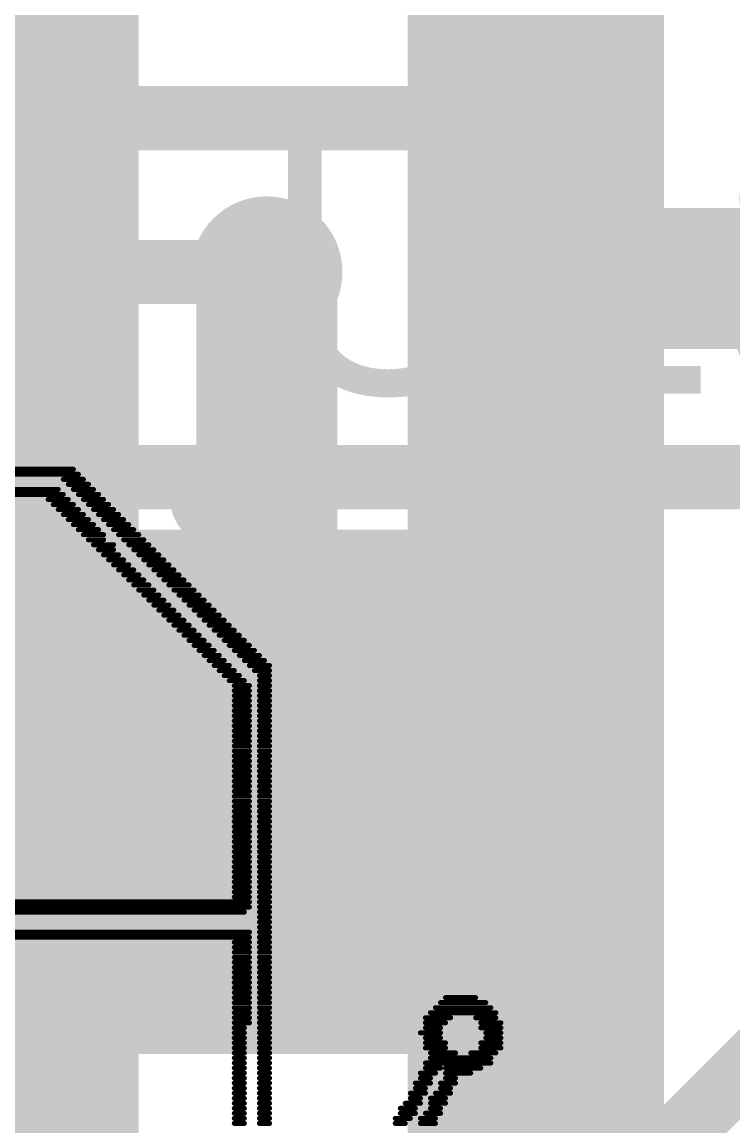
# Model space of a CAD drawing. Header units: inches. Extents: x -0.14 to 1.19, y -0.12 to 0.99.
# Drawn here: x 0.6038 to 0.7148, y 0.5578 to 0.73 of the extents above; entities that cross this region are included whole.
import ezdxf

# ---------------------------------------------------------------- set-up
doc = ezdxf.new("R2010")
doc.units = ezdxf.units.IN
doc.header["$MEASUREMENT"] = 0
for name, color, linetype in [('Bottom Layer', 5, 'Continuous'), ('Bottom Overlay', 54, 'Continuous'), ('Top Layer', 1, 'Continuous'), ('Top Overlay', 2, 'Continuous'), ('Top Paste', 8, 'Continuous'), ('Top Solder', 216, 'Continuous'), ('Via Holes', 16, 'Continuous')]:
    doc.layers.add(name, color=color, linetype=linetype)
doc.styles.add('Arial', font='', dxfattribs={"height": 0.2})
doc.styles.get('Arial').set_extended_font_data('Arial')

# ---------------------------------------------------------------- blocks, each defined once
blk = doc.blocks.new('SO_14_36')
at = {"layer": 'Top Layer'}
for points in [[(-0.13228, 0.16181), (-0.07835, 0.16181), (-0.07835, 0.13819), (-0.13228, 0.13819)], [(-0.13228, 0.11181), (-0.07835, 0.11181), (-0.07835, 0.08819), (-0.13228, 0.08819)]]:
    blk.add_hatch(color=1, dxfattribs=at).paths.add_polyline_path(points)
at = {"layer": 'Top Paste'}
for points in [[(-0.13228, 0.16181), (-0.07835, 0.16181), (-0.07835, 0.13819), (-0.13228, 0.13819)], [(-0.13228, 0.11181), (-0.07835, 0.11181), (-0.07835, 0.08819), (-0.13228, 0.08819)]]:
    blk.add_hatch(color=8, dxfattribs=at).paths.add_polyline_path(points)
at = {"layer": 'Top Solder'}
for points in [[(-0.13628, 0.16581), (-0.07435, 0.16581), (-0.07435, 0.13419), (-0.13628, 0.13419)], [(-0.13628, 0.11581), (-0.07435, 0.11581), (-0.07435, 0.08419), (-0.13628, 0.08419)]]:
    blk.add_hatch(color=216, dxfattribs=at).paths.add_polyline_path(points)
at = {"layer": 'Top Overlay'}
for points, const_width in [([(-0.10415, 0.171, 1), (-0.11048, 0.171, 1)], 0.01), ([(-0.11298, 0.171, 1), (-0.10798, 0.171, 1)], 0.005), ([(-0.10665, 0.171, 1), (-0.10165, 0.171, 1)], 0.005), ([(-0.07225, 0.174, 1), (-0.06975, 0.174, 1)], 0.0025)]:
    blk.add_lwpolyline(points, format="xyb", close=True, dxfattribs=dict(at, const_width=const_width))
at = {"layer": 'Top Overlay', "const_width": 0.005}
blk.add_lwpolyline([(-0.071, 0.174), (0.071, 0.174)], dxfattribs=at)

msp = doc.modelspace()

# ---------------------------------------------------------------- hatches: boundary and pattern name
at = {"layer": 'Bottom Layer'}
h = msp.add_hatch(color=5, dxfattribs=at)
edge = h.paths.add_edge_path()
edge.add_arc((0.642, 0.691), 0.01181, 0, 360)
h = msp.add_hatch(color=5, dxfattribs=at)
edge = h.paths.add_edge_path()
edge.add_arc((0.684, 0.69), 0.01181, 0, 360)
h = msp.add_hatch(color=5, dxfattribs=at)
edge = h.paths.add_edge_path()
edge.add_arc((0.642, 0.608), 0.01181, 0, 360)
at = {"layer": 'Top Layer'}
h = msp.add_hatch(color=1, dxfattribs=at)
edge = h.paths.add_edge_path()
edge.add_arc((0.642, 0.691), 0.01181, 0, 360)
h = msp.add_hatch(color=1, dxfattribs=at)
edge = h.paths.add_edge_path()
edge.add_arc((0.684, 0.69), 0.01181, 0, 360)
msp.add_hatch(color=1, dxfattribs=at).paths.add_polyline_path([(0.672, 0.647), (0.60969, 0.647), (0.60969, 0.569), (0.672, 0.569)])
h = msp.add_hatch(color=1, dxfattribs=at)
edge = h.paths.add_edge_path()
edge.add_arc((0.642, 0.608), 0.01181, 0, 360)
at = {"layer": 'Via Holes'}
h = msp.add_hatch(color=7, dxfattribs=at)
edge = h.paths.add_edge_path()
edge.add_arc((0.642, 0.691), 0.00591, 0, 360)
h = msp.add_hatch(color=7, dxfattribs=at)
edge = h.paths.add_edge_path()
edge.add_arc((0.684, 0.69), 0.00591, 0, 360)
h = msp.add_hatch(color=7, dxfattribs=at)
edge = h.paths.add_edge_path()
edge.add_arc((0.642, 0.608), 0.00591, 0, 360)

# ---------------------------------------------------------------- linework, layer by layer
at = {"layer": 'Bottom Layer'}
for points, const_width in [([(0.684, 0.69), (0.684, 0.78357)], 0.04), ([(0.611, 0.421), (0.611, 0.76)], 0.022), ([(0.684, 0.483), (0.684, 0.69)], 0.04), ([(0.642, 0.608), (0.642, 0.691)], 0.022)]:
    msp.add_lwpolyline(points, dxfattribs=dict(at, const_width=const_width))
for points, const_width in [([(0.674, 0.69, 1), (0.694, 0.69, 1)], 0.02), ([(0.674, 0.69, 1), (0.694, 0.69, 1)], 0.02), ([(0.6365, 0.691, 1), (0.6475, 0.691, 1)], 0.011), ([(0.6365, 0.608, 1), (0.6475, 0.608, 1)], 0.011)]:
    msp.add_lwpolyline(points, format="xyb", close=True, dxfattribs=dict(at, const_width=const_width))
at = {"layer": 'Bottom Overlay', "const_width": 0.000785}
for points in [[(0.57491, 0.66023), (0.6118, 0.66023)], [(0.57491, 0.65945), (0.61259, 0.65945)], [(0.61023, 0.65866), (0.61337, 0.65866)], [(0.61102, 0.65788), (0.61416, 0.65788)], [(0.57726, 0.65631), (0.61023, 0.65631)], [(0.57805, 0.65709), (0.60945, 0.65709)], [(0.6118, 0.65709), (0.61494, 0.65709)], [(0.61259, 0.65631), (0.61573, 0.65631)], [(0.60788, 0.65552), (0.61102, 0.65552)], [(0.60866, 0.65474), (0.6118, 0.65474)], [(0.61337, 0.65552), (0.61651, 0.65552)], [(0.61416, 0.65474), (0.6173, 0.65474)], [(0.60945, 0.65395), (0.61259, 0.65395)], [(0.61023, 0.65317), (0.61337, 0.65317)], [(0.61102, 0.65238), (0.61416, 0.65238)], [(0.61494, 0.65395), (0.61808, 0.65395)], [(0.61573, 0.65317), (0.61887, 0.65317)], [(0.61651, 0.65238), (0.61965, 0.65238)], [(0.6118, 0.6516), (0.61494, 0.6516)], [(0.61259, 0.65081), (0.61573, 0.65081)], [(0.6173, 0.6516), (0.62044, 0.6516)], [(0.61808, 0.65081), (0.62122, 0.65081)], [(0.61337, 0.65003), (0.61651, 0.65003)], [(0.61416, 0.64924), (0.61651, 0.64924)], [(0.61887, 0.65003), (0.62201, 0.65003)], [(0.61965, 0.64924), (0.62279, 0.64924)], [(0.61494, 0.64846), (0.61808, 0.64846)], [(0.61573, 0.64767), (0.61808, 0.64767)], [(0.62044, 0.64846), (0.62358, 0.64846)], [(0.62122, 0.64767), (0.62436, 0.64767)], [(0.61651, 0.64689), (0.61887, 0.64689)], [(0.6173, 0.6461), (0.61965, 0.6461)], [(0.62201, 0.64689), (0.62515, 0.64689)], [(0.62279, 0.6461), (0.62593, 0.6461)], [(0.61808, 0.64532), (0.62044, 0.64532)], [(0.61887, 0.64453), (0.62122, 0.64453)], [(0.61965, 0.64375), (0.62201, 0.64375)], [(0.62358, 0.64532), (0.62672, 0.64532)], [(0.62436, 0.64453), (0.6275, 0.64453)], [(0.62515, 0.64375), (0.62829, 0.64375)], [(0.62044, 0.64296), (0.62279, 0.64296)], [(0.62122, 0.64218), (0.62358, 0.64218)], [(0.62593, 0.64296), (0.62907, 0.64296)], [(0.62672, 0.64218), (0.62986, 0.64218)], [(0.62201, 0.64139), (0.62436, 0.64139)], [(0.62279, 0.64061), (0.62515, 0.64061)], [(0.6275, 0.64139), (0.63064, 0.64139)], [(0.62829, 0.64061), (0.63143, 0.64061)], [(0.62358, 0.63982), (0.62593, 0.63982)], [(0.62436, 0.63904), (0.62672, 0.63904)], [(0.62907, 0.63982), (0.63221, 0.63982)], [(0.62986, 0.63904), (0.633, 0.63904)], [(0.62515, 0.63825), (0.6275, 0.63825)], [(0.62593, 0.63747), (0.62829, 0.63747)], [(0.63064, 0.63825), (0.63379, 0.63825)], [(0.63143, 0.63747), (0.63457, 0.63747)], [(0.62672, 0.63668), (0.62907, 0.63668)], [(0.6275, 0.6359), (0.62986, 0.6359)], [(0.62829, 0.63511), (0.63064, 0.63511)], [(0.63221, 0.63668), (0.63536, 0.63668)], [(0.633, 0.6359), (0.63614, 0.6359)], [(0.63379, 0.63511), (0.63693, 0.63511)], [(0.62907, 0.63433), (0.63143, 0.63433)], [(0.62986, 0.63354), (0.63221, 0.63354)], [(0.63457, 0.63433), (0.63771, 0.63433)], [(0.63536, 0.63354), (0.6385, 0.63354)], [(0.63064, 0.63276), (0.633, 0.63276)], [(0.63143, 0.63197), (0.63379, 0.63197)], [(0.63614, 0.63276), (0.63928, 0.63276)], [(0.63693, 0.63197), (0.64007, 0.63197)], [(0.63221, 0.63119), (0.63457, 0.63119)], [(0.633, 0.6304), (0.63536, 0.6304)], [(0.63771, 0.63119), (0.64085, 0.63119)], [(0.6385, 0.6304), (0.64164, 0.6304)], [(0.63379, 0.62962), (0.63614, 0.62962)], [(0.63457, 0.62883), (0.63693, 0.62883)], [(0.63928, 0.62962), (0.64242, 0.62962)], [(0.64007, 0.62883), (0.64242, 0.62883)], [(0.63536, 0.62805), (0.63771, 0.62805)], [(0.63614, 0.62726), (0.6385, 0.62726)], [(0.63693, 0.62648), (0.63928, 0.62648)], [(0.64085, 0.62805), (0.64242, 0.62805)], [(0.64085, 0.62726), (0.64242, 0.62726)], [(0.64085, 0.62648), (0.64242, 0.62648)], [(0.63693, 0.62569), (0.63928, 0.62569)], [(0.63693, 0.62491), (0.63928, 0.62491)], [(0.64085, 0.62569), (0.64242, 0.62569)], [(0.64085, 0.62491), (0.64242, 0.62491)], [(0.63693, 0.62412), (0.63928, 0.62412)], [(0.63693, 0.62334), (0.63928, 0.62334)], [(0.64085, 0.62412), (0.64242, 0.62412)], [(0.64085, 0.62334), (0.64242, 0.62334)], [(0.63693, 0.62255), (0.63928, 0.62255)], [(0.63693, 0.62177), (0.63928, 0.62177)], [(0.64085, 0.62255), (0.64242, 0.62255)], [(0.64085, 0.62177), (0.64242, 0.62177)], [(0.63693, 0.62098), (0.63928, 0.62098)], [(0.63693, 0.6202), (0.63928, 0.6202)], [(0.64085, 0.62098), (0.64242, 0.62098)], [(0.64085, 0.6202), (0.64242, 0.6202)], [(0.63693, 0.61941), (0.63928, 0.61941)], [(0.63693, 0.61863), (0.63928, 0.61863)], [(0.64085, 0.61941), (0.64242, 0.61941)], [(0.64085, 0.61863), (0.64242, 0.61863)], [(0.63693, 0.61784), (0.63928, 0.61784)], [(0.63693, 0.61706), (0.63928, 0.61706)], [(0.63693, 0.61627), (0.63928, 0.61627)], [(0.64085, 0.61784), (0.64242, 0.61784)], [(0.64085, 0.61706), (0.64242, 0.61706)], [(0.64085, 0.61627), (0.64242, 0.61627)], [(0.63693, 0.61549), (0.63928, 0.61549)], [(0.63693, 0.6147), (0.63928, 0.6147)], [(0.64085, 0.61549), (0.64242, 0.61549)], [(0.64085, 0.6147), (0.64242, 0.6147)], [(0.63693, 0.61392), (0.63928, 0.61392)], [(0.63693, 0.61313), (0.63928, 0.61313)], [(0.64085, 0.61392), (0.64242, 0.61392)], [(0.64085, 0.61313), (0.64242, 0.61313)], [(0.63693, 0.61235), (0.63928, 0.61235)], [(0.63693, 0.61156), (0.63928, 0.61156)], [(0.64085, 0.61235), (0.64242, 0.61235)], [(0.64085, 0.61156), (0.64242, 0.61156)], [(0.63693, 0.61078), (0.63928, 0.61078)], [(0.63693, 0.60999), (0.63928, 0.60999)], [(0.64085, 0.61078), (0.64242, 0.61078)], [(0.64085, 0.60999), (0.64242, 0.60999)], [(0.63693, 0.60921), (0.63928, 0.60921)], [(0.63693, 0.60842), (0.63928, 0.60842)], [(0.63693, 0.60764), (0.63928, 0.60764)], [(0.64085, 0.60921), (0.64242, 0.60921)], [(0.64085, 0.60842), (0.64242, 0.60842)], [(0.64085, 0.60764), (0.64242, 0.60764)], [(0.63693, 0.60685), (0.63928, 0.60685)], [(0.63693, 0.60606), (0.63928, 0.60606)], [(0.64085, 0.60685), (0.64242, 0.60685)], [(0.64085, 0.60606), (0.64242, 0.60606)], [(0.63693, 0.60528), (0.63928, 0.60528)], [(0.63693, 0.60449), (0.63928, 0.60449)], [(0.64085, 0.60528), (0.64242, 0.60528)], [(0.64085, 0.60449), (0.64242, 0.60449)], [(0.63693, 0.60371), (0.63928, 0.60371)], [(0.63693, 0.60292), (0.63928, 0.60292)], [(0.64085, 0.60371), (0.64242, 0.60371)], [(0.64085, 0.60292), (0.64242, 0.60292)], [(0.63693, 0.60214), (0.63928, 0.60214)], [(0.63693, 0.60135), (0.63928, 0.60135)], [(0.64085, 0.60214), (0.64242, 0.60214)], [(0.64085, 0.60135), (0.64242, 0.60135)], [(0.63693, 0.60057), (0.63928, 0.60057)], [(0.63693, 0.59978), (0.63928, 0.59978)], [(0.63693, 0.599), (0.63928, 0.599)], [(0.64085, 0.60057), (0.64242, 0.60057)], [(0.64085, 0.59978), (0.64242, 0.59978)], [(0.64085, 0.599), (0.64242, 0.599)], [(0.63693, 0.59821), (0.63928, 0.59821)], [(0.63693, 0.59743), (0.63928, 0.59743)], [(0.64085, 0.59821), (0.64242, 0.59821)], [(0.64085, 0.59743), (0.64242, 0.59743)], [(0.63693, 0.59664), (0.63928, 0.59664)], [(0.63693, 0.59586), (0.63928, 0.59586)], [(0.64085, 0.59664), (0.64242, 0.59664)], [(0.64085, 0.59586), (0.64242, 0.59586)], [(0.63693, 0.59507), (0.63928, 0.59507)], [(0.63693, 0.59429), (0.63928, 0.59429)], [(0.64085, 0.59507), (0.64242, 0.59507)], [(0.64085, 0.59429), (0.64242, 0.59429)], [(0.5859, 0.59272), (0.63928, 0.59272)], [(0.63693, 0.5935), (0.63928, 0.5935)], [(0.64085, 0.5935), (0.64242, 0.5935)], [(0.64085, 0.59272), (0.64242, 0.59272)], [(0.5859, 0.59193), (0.63928, 0.59193)], [(0.5859, 0.59115), (0.6385, 0.59115)], [(0.64085, 0.59193), (0.64242, 0.59193)], [(0.64085, 0.59115), (0.64242, 0.59115)], [(0.64085, 0.59036), (0.64242, 0.59036)], [(0.64085, 0.58958), (0.64242, 0.58958)], [(0.64085, 0.58879), (0.64242, 0.58879)], [(0.5859, 0.58801), (0.63928, 0.58801)], [(0.5859, 0.58722), (0.63928, 0.58722)], [(0.64085, 0.58801), (0.64242, 0.58801)], [(0.64085, 0.58722), (0.64242, 0.58722)], [(0.63693, 0.58644), (0.63928, 0.58644)], [(0.63693, 0.58565), (0.63928, 0.58565)], [(0.64085, 0.58644), (0.64242, 0.58644)], [(0.64085, 0.58565), (0.64242, 0.58565)], [(0.63693, 0.58487), (0.63928, 0.58487)], [(0.63693, 0.58408), (0.63928, 0.58408)], [(0.64085, 0.58487), (0.64242, 0.58487)], [(0.64085, 0.58408), (0.64242, 0.58408)], [(0.63693, 0.5833), (0.63928, 0.5833)], [(0.63693, 0.58251), (0.63928, 0.58251)], [(0.63693, 0.58173), (0.63928, 0.58173)], [(0.64085, 0.5833), (0.64242, 0.5833)], [(0.64085, 0.58251), (0.64242, 0.58251)], [(0.64085, 0.58173), (0.64242, 0.58173)], [(0.63693, 0.58094), (0.63928, 0.58094)], [(0.63693, 0.58016), (0.63928, 0.58016)], [(0.64085, 0.58094), (0.64242, 0.58094)], [(0.64085, 0.58016), (0.64242, 0.58016)], [(0.63693, 0.57937), (0.63928, 0.57937)], [(0.63693, 0.57859), (0.63928, 0.57859)], [(0.64085, 0.57937), (0.64242, 0.57937)], [(0.64085, 0.57859), (0.64242, 0.57859)], [(0.63693, 0.5778), (0.63928, 0.5778)], [(0.63693, 0.57702), (0.63928, 0.57702)], [(0.64085, 0.5778), (0.64242, 0.5778)], [(0.64085, 0.57702), (0.64242, 0.57702)], [(0.66911, 0.57702), (0.67618, 0.57702)], [(0.6699, 0.5778), (0.67461, 0.5778)], [(0.63693, 0.57623), (0.63928, 0.57623)], [(0.63693, 0.57545), (0.63928, 0.57545)], [(0.64085, 0.57623), (0.64242, 0.57623)], [(0.64085, 0.57545), (0.64242, 0.57545)], [(0.66754, 0.57545), (0.67775, 0.57545)], [(0.66833, 0.57623), (0.67696, 0.57623)], [(0.63693, 0.57466), (0.63928, 0.57466)], [(0.63693, 0.57388), (0.63928, 0.57388)], [(0.63693, 0.57309), (0.6385, 0.57309)], [(0.64085, 0.57466), (0.64242, 0.57466)], [(0.64085, 0.57388), (0.64242, 0.57388)], [(0.64085, 0.57309), (0.64242, 0.57309)], [(0.66676, 0.57466), (0.67068, 0.57466)], [(0.66676, 0.57388), (0.6699, 0.57388)], [(0.66676, 0.57309), (0.66911, 0.57309)], [(0.67461, 0.57466), (0.67775, 0.57466)], [(0.67539, 0.57388), (0.67853, 0.57388)], [(0.67539, 0.57309), (0.67853, 0.57309)], [(0.63693, 0.57231), (0.6385, 0.57231)], [(0.63693, 0.57152), (0.6385, 0.57152)], [(0.64085, 0.57231), (0.64242, 0.57231)], [(0.64085, 0.57152), (0.64242, 0.57152)], [(0.66597, 0.57231), (0.66911, 0.57231)], [(0.66676, 0.57152), (0.66911, 0.57152)], [(0.67618, 0.57231), (0.67853, 0.57231)], [(0.67618, 0.57152), (0.67853, 0.57152)], [(0.63693, 0.57074), (0.6385, 0.57074)], [(0.63693, 0.56995), (0.6385, 0.56995)], [(0.64085, 0.57074), (0.64242, 0.57074)], [(0.64085, 0.56995), (0.64242, 0.56995)], [(0.66676, 0.57074), (0.6699, 0.57074)], [(0.66676, 0.56995), (0.6699, 0.56995)], [(0.67539, 0.57074), (0.67853, 0.57074)], [(0.67539, 0.56995), (0.67853, 0.56995)], [(0.63693, 0.56917), (0.6385, 0.56917)], [(0.63693, 0.56838), (0.6385, 0.56838)], [(0.64085, 0.56917), (0.64242, 0.56917)], [(0.64085, 0.56838), (0.64242, 0.56838)], [(0.66754, 0.56917), (0.67147, 0.56917)], [(0.66754, 0.56838), (0.67696, 0.56838)], [(0.67382, 0.56917), (0.67775, 0.56917)], [(0.63693, 0.5676), (0.6385, 0.5676)], [(0.63693, 0.56681), (0.6385, 0.56681)], [(0.64085, 0.5676), (0.64242, 0.5676)], [(0.64085, 0.56681), (0.64242, 0.56681)], [(0.66676, 0.5676), (0.67696, 0.5676)], [(0.66676, 0.56681), (0.66911, 0.56681)], [(0.6699, 0.56681), (0.67539, 0.56681)], [(0.63693, 0.56603), (0.6385, 0.56603)], [(0.63693, 0.56524), (0.6385, 0.56524)], [(0.64085, 0.56603), (0.64242, 0.56603)], [(0.64085, 0.56524), (0.64242, 0.56524)], [(0.66597, 0.56603), (0.66833, 0.56603)], [(0.66597, 0.56524), (0.66754, 0.56524)], [(0.6699, 0.56603), (0.67382, 0.56603)], [(0.6699, 0.56524), (0.67147, 0.56524)], [(0.63693, 0.56446), (0.6385, 0.56446)], [(0.63693, 0.56367), (0.6385, 0.56367)], [(0.63693, 0.56289), (0.6385, 0.56289)], [(0.64085, 0.56446), (0.64242, 0.56446)], [(0.64085, 0.56367), (0.64242, 0.56367)], [(0.64085, 0.56289), (0.64242, 0.56289)], [(0.6644, 0.56289), (0.66676, 0.56289)], [(0.66519, 0.56446), (0.66754, 0.56446)], [(0.66519, 0.56367), (0.66676, 0.56367)], [(0.66833, 0.56289), (0.67068, 0.56289)], [(0.66911, 0.56446), (0.67147, 0.56446)], [(0.66911, 0.56367), (0.67068, 0.56367)], [(0.63693, 0.5621), (0.6385, 0.5621)], [(0.63693, 0.56132), (0.6385, 0.56132)], [(0.64085, 0.5621), (0.64242, 0.5621)], [(0.64085, 0.56132), (0.64242, 0.56132)], [(0.66362, 0.56132), (0.66597, 0.56132)], [(0.6644, 0.5621), (0.66597, 0.5621)], [(0.66754, 0.5621), (0.6699, 0.5621)], [(0.66754, 0.56132), (0.6699, 0.56132)], [(0.63693, 0.56053), (0.6385, 0.56053)], [(0.63693, 0.55975), (0.6385, 0.55975)], [(0.64085, 0.56053), (0.64242, 0.56053)], [(0.64085, 0.55975), (0.64242, 0.55975)], [(0.66283, 0.56053), (0.66519, 0.56053)], [(0.66283, 0.55975), (0.66519, 0.55975)], [(0.66676, 0.55975), (0.66911, 0.55975)], [(0.66754, 0.56053), (0.66911, 0.56053)], [(0.63693, 0.55896), (0.6385, 0.55896)], [(0.63693, 0.55818), (0.6385, 0.55818)], [(0.64085, 0.55896), (0.64242, 0.55896)], [(0.64085, 0.55818), (0.64242, 0.55818)], [(0.66205, 0.55896), (0.6644, 0.55896)], [(0.66205, 0.55818), (0.66362, 0.55818)], [(0.66597, 0.55896), (0.66833, 0.55896)], [(0.66597, 0.55818), (0.66833, 0.55818)]]:
    msp.add_lwpolyline(points, dxfattribs=at)
at = {"layer": 'Bottom Overlay', "const_width": 0.000392}
for points in [[(0.61161, 0.66023, 1), (0.612, 0.66023, 1)], [(0.61239, 0.65945, 1), (0.61279, 0.65945, 1)], [(0.61004, 0.65866, 1), (0.61043, 0.65866, 1)], [(0.61082, 0.65788, 1), (0.61121, 0.65788, 1)], [(0.61318, 0.65866, 1), (0.61357, 0.65866, 1)], [(0.61396, 0.65788, 1), (0.61436, 0.65788, 1)], [(0.60925, 0.65709, 1), (0.60964, 0.65709, 1)], [(0.61004, 0.65631, 1), (0.61043, 0.65631, 1)], [(0.61161, 0.65709, 1), (0.612, 0.65709, 1)], [(0.61239, 0.65631, 1), (0.61279, 0.65631, 1)], [(0.61475, 0.65709, 1), (0.61514, 0.65709, 1)], [(0.61553, 0.65631, 1), (0.61593, 0.65631, 1)], [(0.60768, 0.65552, 1), (0.60807, 0.65552, 1)], [(0.60847, 0.65474, 1), (0.60886, 0.65474, 1)], [(0.61082, 0.65552, 1), (0.61121, 0.65552, 1)], [(0.61161, 0.65474, 1), (0.612, 0.65474, 1)], [(0.61318, 0.65552, 1), (0.61357, 0.65552, 1)], [(0.61396, 0.65474, 1), (0.61436, 0.65474, 1)], [(0.61632, 0.65552, 1), (0.61671, 0.65552, 1)], [(0.6171, 0.65474, 1), (0.6175, 0.65474, 1)], [(0.60925, 0.65395, 1), (0.60964, 0.65395, 1)], [(0.61004, 0.65317, 1), (0.61043, 0.65317, 1)], [(0.61082, 0.65238, 1), (0.61121, 0.65238, 1)], [(0.61239, 0.65395, 1), (0.61279, 0.65395, 1)], [(0.61318, 0.65317, 1), (0.61357, 0.65317, 1)], [(0.61396, 0.65238, 1), (0.61436, 0.65238, 1)], [(0.61475, 0.65395, 1), (0.61514, 0.65395, 1)], [(0.61553, 0.65317, 1), (0.61593, 0.65317, 1)], [(0.61632, 0.65238, 1), (0.61671, 0.65238, 1)], [(0.61789, 0.65395, 1), (0.61828, 0.65395, 1)], [(0.61867, 0.65317, 1), (0.61907, 0.65317, 1)], [(0.61946, 0.65238, 1), (0.61985, 0.65238, 1)], [(0.61161, 0.6516, 1), (0.612, 0.6516, 1)], [(0.61239, 0.65081, 1), (0.61279, 0.65081, 1)], [(0.61475, 0.6516, 1), (0.61514, 0.6516, 1)], [(0.61553, 0.65081, 1), (0.61593, 0.65081, 1)], [(0.6171, 0.6516, 1), (0.6175, 0.6516, 1)], [(0.61789, 0.65081, 1), (0.61828, 0.65081, 1)], [(0.62024, 0.6516, 1), (0.62064, 0.6516, 1)], [(0.62103, 0.65081, 1), (0.62142, 0.65081, 1)], [(0.61318, 0.65003, 1), (0.61357, 0.65003, 1)], [(0.61396, 0.64924, 1), (0.61436, 0.64924, 1)], [(0.61632, 0.65003, 1), (0.61671, 0.65003, 1)], [(0.61632, 0.64924, 1), (0.61671, 0.64924, 1)], [(0.61867, 0.65003, 1), (0.61907, 0.65003, 1)], [(0.61946, 0.64924, 1), (0.61985, 0.64924, 1)], [(0.62181, 0.65003, 1), (0.62221, 0.65003, 1)], [(0.6226, 0.64924, 1), (0.62299, 0.64924, 1)], [(0.61475, 0.64846, 1), (0.61514, 0.64846, 1)], [(0.61553, 0.64767, 1), (0.61593, 0.64767, 1)], [(0.61789, 0.64846, 1), (0.61828, 0.64846, 1)], [(0.61789, 0.64767, 1), (0.61828, 0.64767, 1)], [(0.62024, 0.64846, 1), (0.62064, 0.64846, 1)], [(0.62103, 0.64767, 1), (0.62142, 0.64767, 1)], [(0.62338, 0.64846, 1), (0.62378, 0.64846, 1)], [(0.62417, 0.64767, 1), (0.62456, 0.64767, 1)], [(0.61632, 0.64689, 1), (0.61671, 0.64689, 1)], [(0.6171, 0.6461, 1), (0.6175, 0.6461, 1)], [(0.61867, 0.64689, 1), (0.61907, 0.64689, 1)], [(0.61946, 0.6461, 1), (0.61985, 0.6461, 1)], [(0.62181, 0.64689, 1), (0.62221, 0.64689, 1)], [(0.6226, 0.6461, 1), (0.62299, 0.6461, 1)], [(0.62495, 0.64689, 1), (0.62535, 0.64689, 1)], [(0.62574, 0.6461, 1), (0.62613, 0.6461, 1)], [(0.61789, 0.64532, 1), (0.61828, 0.64532, 1)], [(0.61867, 0.64453, 1), (0.61907, 0.64453, 1)], [(0.61946, 0.64375, 1), (0.61985, 0.64375, 1)], [(0.62024, 0.64532, 1), (0.62064, 0.64532, 1)], [(0.62103, 0.64453, 1), (0.62142, 0.64453, 1)], [(0.62181, 0.64375, 1), (0.62221, 0.64375, 1)], [(0.62338, 0.64532, 1), (0.62378, 0.64532, 1)], [(0.62417, 0.64453, 1), (0.62456, 0.64453, 1)], [(0.62495, 0.64375, 1), (0.62535, 0.64375, 1)], [(0.62652, 0.64532, 1), (0.62692, 0.64532, 1)], [(0.62731, 0.64453, 1), (0.6277, 0.64453, 1)], [(0.62809, 0.64375, 1), (0.62849, 0.64375, 1)], [(0.62024, 0.64296, 1), (0.62064, 0.64296, 1)], [(0.62103, 0.64218, 1), (0.62142, 0.64218, 1)], [(0.6226, 0.64296, 1), (0.62299, 0.64296, 1)], [(0.62338, 0.64218, 1), (0.62378, 0.64218, 1)], [(0.62574, 0.64296, 1), (0.62613, 0.64296, 1)], [(0.62652, 0.64218, 1), (0.62692, 0.64218, 1)], [(0.62888, 0.64296, 1), (0.62927, 0.64296, 1)], [(0.62966, 0.64218, 1), (0.63006, 0.64218, 1)], [(0.62181, 0.64139, 1), (0.62221, 0.64139, 1)], [(0.6226, 0.64061, 1), (0.62299, 0.64061, 1)], [(0.62417, 0.64139, 1), (0.62456, 0.64139, 1)], [(0.62495, 0.64061, 1), (0.62535, 0.64061, 1)], [(0.62731, 0.64139, 1), (0.6277, 0.64139, 1)], [(0.62809, 0.64061, 1), (0.62849, 0.64061, 1)], [(0.63045, 0.64139, 1), (0.63084, 0.64139, 1)], [(0.63123, 0.64061, 1), (0.63163, 0.64061, 1)], [(0.62338, 0.63982, 1), (0.62378, 0.63982, 1)], [(0.62417, 0.63904, 1), (0.62456, 0.63904, 1)], [(0.62574, 0.63982, 1), (0.62613, 0.63982, 1)], [(0.62652, 0.63904, 1), (0.62692, 0.63904, 1)], [(0.62888, 0.63982, 1), (0.62927, 0.63982, 1)], [(0.62966, 0.63904, 1), (0.63006, 0.63904, 1)], [(0.63202, 0.63982, 1), (0.63241, 0.63982, 1)], [(0.6328, 0.63904, 1), (0.6332, 0.63904, 1)], [(0.62495, 0.63825, 1), (0.62535, 0.63825, 1)], [(0.62574, 0.63747, 1), (0.62613, 0.63747, 1)], [(0.62731, 0.63825, 1), (0.6277, 0.63825, 1)], [(0.62809, 0.63747, 1), (0.62849, 0.63747, 1)], [(0.63045, 0.63825, 1), (0.63084, 0.63825, 1)], [(0.63123, 0.63747, 1), (0.63163, 0.63747, 1)], [(0.63359, 0.63825, 1), (0.63398, 0.63825, 1)], [(0.63437, 0.63747, 1), (0.63477, 0.63747, 1)], [(0.62652, 0.63668, 1), (0.62692, 0.63668, 1)], [(0.62731, 0.6359, 1), (0.6277, 0.6359, 1)], [(0.62809, 0.63511, 1), (0.62849, 0.63511, 1)], [(0.62888, 0.63668, 1), (0.62927, 0.63668, 1)], [(0.62966, 0.6359, 1), (0.63006, 0.6359, 1)], [(0.63045, 0.63511, 1), (0.63084, 0.63511, 1)], [(0.63202, 0.63668, 1), (0.63241, 0.63668, 1)], [(0.6328, 0.6359, 1), (0.6332, 0.6359, 1)], [(0.63359, 0.63511, 1), (0.63398, 0.63511, 1)], [(0.63516, 0.63668, 1), (0.63555, 0.63668, 1)], [(0.63594, 0.6359, 1), (0.63634, 0.6359, 1)], [(0.63673, 0.63511, 1), (0.63712, 0.63511, 1)], [(0.62888, 0.63433, 1), (0.62927, 0.63433, 1)], [(0.62966, 0.63354, 1), (0.63006, 0.63354, 1)], [(0.63123, 0.63433, 1), (0.63163, 0.63433, 1)], [(0.63202, 0.63354, 1), (0.63241, 0.63354, 1)], [(0.63437, 0.63433, 1), (0.63477, 0.63433, 1)], [(0.63516, 0.63354, 1), (0.63555, 0.63354, 1)], [(0.63751, 0.63433, 1), (0.63791, 0.63433, 1)], [(0.6383, 0.63354, 1), (0.63869, 0.63354, 1)], [(0.63045, 0.63276, 1), (0.63084, 0.63276, 1)], [(0.63123, 0.63197, 1), (0.63163, 0.63197, 1)], [(0.6328, 0.63276, 1), (0.6332, 0.63276, 1)], [(0.63359, 0.63197, 1), (0.63398, 0.63197, 1)], [(0.63594, 0.63276, 1), (0.63634, 0.63276, 1)], [(0.63673, 0.63197, 1), (0.63712, 0.63197, 1)], [(0.63908, 0.63276, 1), (0.63948, 0.63276, 1)], [(0.63987, 0.63197, 1), (0.64026, 0.63197, 1)], [(0.63202, 0.63119, 1), (0.63241, 0.63119, 1)], [(0.6328, 0.6304, 1), (0.6332, 0.6304, 1)], [(0.63437, 0.63119, 1), (0.63477, 0.63119, 1)], [(0.63516, 0.6304, 1), (0.63555, 0.6304, 1)], [(0.63751, 0.63119, 1), (0.63791, 0.63119, 1)], [(0.6383, 0.6304, 1), (0.63869, 0.6304, 1)], [(0.64065, 0.63119, 1), (0.64105, 0.63119, 1)], [(0.64144, 0.6304, 1), (0.64183, 0.6304, 1)], [(0.63359, 0.62962, 1), (0.63398, 0.62962, 1)], [(0.63437, 0.62883, 1), (0.63477, 0.62883, 1)], [(0.63594, 0.62962, 1), (0.63634, 0.62962, 1)], [(0.63673, 0.62883, 1), (0.63712, 0.62883, 1)], [(0.63908, 0.62962, 1), (0.63948, 0.62962, 1)], [(0.63987, 0.62883, 1), (0.64026, 0.62883, 1)], [(0.64222, 0.62962, 1), (0.64262, 0.62962, 1)], [(0.64222, 0.62883, 1), (0.64262, 0.62883, 1)], [(0.63516, 0.62805, 1), (0.63555, 0.62805, 1)], [(0.63594, 0.62726, 1), (0.63634, 0.62726, 1)], [(0.63673, 0.62648, 1), (0.63712, 0.62648, 1)], [(0.63751, 0.62805, 1), (0.63791, 0.62805, 1)], [(0.6383, 0.62726, 1), (0.63869, 0.62726, 1)], [(0.63908, 0.62648, 1), (0.63948, 0.62648, 1)], [(0.64065, 0.62805, 1), (0.64105, 0.62805, 1)], [(0.64065, 0.62726, 1), (0.64105, 0.62726, 1)], [(0.64065, 0.62648, 1), (0.64105, 0.62648, 1)], [(0.64222, 0.62805, 1), (0.64262, 0.62805, 1)], [(0.64222, 0.62726, 1), (0.64262, 0.62726, 1)], [(0.64222, 0.62648, 1), (0.64262, 0.62648, 1)], [(0.63673, 0.62569, 1), (0.63712, 0.62569, 1)], [(0.63673, 0.62491, 1), (0.63712, 0.62491, 1)], [(0.63908, 0.62569, 1), (0.63948, 0.62569, 1)], [(0.63908, 0.62491, 1), (0.63948, 0.62491, 1)], [(0.64065, 0.62569, 1), (0.64105, 0.62569, 1)], [(0.64065, 0.62491, 1), (0.64105, 0.62491, 1)], [(0.64222, 0.62569, 1), (0.64262, 0.62569, 1)], [(0.64222, 0.62491, 1), (0.64262, 0.62491, 1)], [(0.63673, 0.62412, 1), (0.63712, 0.62412, 1)], [(0.63673, 0.62334, 1), (0.63712, 0.62334, 1)], [(0.63908, 0.62412, 1), (0.63948, 0.62412, 1)], [(0.63908, 0.62334, 1), (0.63948, 0.62334, 1)], [(0.64065, 0.62412, 1), (0.64105, 0.62412, 1)], [(0.64065, 0.62334, 1), (0.64105, 0.62334, 1)], [(0.64222, 0.62412, 1), (0.64262, 0.62412, 1)], [(0.64222, 0.62334, 1), (0.64262, 0.62334, 1)], [(0.63673, 0.62255, 1), (0.63712, 0.62255, 1)], [(0.63673, 0.62177, 1), (0.63712, 0.62177, 1)], [(0.63908, 0.62255, 1), (0.63948, 0.62255, 1)], [(0.63908, 0.62177, 1), (0.63948, 0.62177, 1)], [(0.64065, 0.62255, 1), (0.64105, 0.62255, 1)], [(0.64065, 0.62177, 1), (0.64105, 0.62177, 1)], [(0.64222, 0.62255, 1), (0.64262, 0.62255, 1)], [(0.64222, 0.62177, 1), (0.64262, 0.62177, 1)], [(0.63673, 0.62098, 1), (0.63712, 0.62098, 1)], [(0.63673, 0.6202, 1), (0.63712, 0.6202, 1)], [(0.63908, 0.62098, 1), (0.63948, 0.62098, 1)], [(0.63908, 0.6202, 1), (0.63948, 0.6202, 1)], [(0.64065, 0.62098, 1), (0.64105, 0.62098, 1)], [(0.64065, 0.6202, 1), (0.64105, 0.6202, 1)], [(0.64222, 0.62098, 1), (0.64262, 0.62098, 1)], [(0.64222, 0.6202, 1), (0.64262, 0.6202, 1)], [(0.63673, 0.61941, 1), (0.63712, 0.61941, 1)], [(0.63673, 0.61863, 1), (0.63712, 0.61863, 1)], [(0.63908, 0.61941, 1), (0.63948, 0.61941, 1)], [(0.63908, 0.61863, 1), (0.63948, 0.61863, 1)], [(0.64065, 0.61941, 1), (0.64105, 0.61941, 1)], [(0.64065, 0.61863, 1), (0.64105, 0.61863, 1)], [(0.64222, 0.61941, 1), (0.64262, 0.61941, 1)], [(0.64222, 0.61863, 1), (0.64262, 0.61863, 1)], [(0.63673, 0.61784, 1), (0.63712, 0.61784, 1)], [(0.63673, 0.61706, 1), (0.63712, 0.61706, 1)], [(0.63673, 0.61627, 1), (0.63712, 0.61627, 1)], [(0.63908, 0.61784, 1), (0.63948, 0.61784, 1)], [(0.63908, 0.61706, 1), (0.63948, 0.61706, 1)], [(0.63908, 0.61627, 1), (0.63948, 0.61627, 1)], [(0.64065, 0.61784, 1), (0.64105, 0.61784, 1)], [(0.64065, 0.61706, 1), (0.64105, 0.61706, 1)], [(0.64065, 0.61627, 1), (0.64105, 0.61627, 1)], [(0.64222, 0.61784, 1), (0.64262, 0.61784, 1)], [(0.64222, 0.61706, 1), (0.64262, 0.61706, 1)], [(0.64222, 0.61627, 1), (0.64262, 0.61627, 1)], [(0.63673, 0.61549, 1), (0.63712, 0.61549, 1)], [(0.63673, 0.6147, 1), (0.63712, 0.6147, 1)], [(0.63908, 0.61549, 1), (0.63948, 0.61549, 1)], [(0.63908, 0.6147, 1), (0.63948, 0.6147, 1)], [(0.64065, 0.61549, 1), (0.64105, 0.61549, 1)], [(0.64065, 0.6147, 1), (0.64105, 0.6147, 1)], [(0.64222, 0.61549, 1), (0.64262, 0.61549, 1)], [(0.64222, 0.6147, 1), (0.64262, 0.6147, 1)], [(0.63673, 0.61392, 1), (0.63712, 0.61392, 1)], [(0.63673, 0.61313, 1), (0.63712, 0.61313, 1)], [(0.63908, 0.61392, 1), (0.63948, 0.61392, 1)], [(0.63908, 0.61313, 1), (0.63948, 0.61313, 1)], [(0.64065, 0.61392, 1), (0.64105, 0.61392, 1)], [(0.64065, 0.61313, 1), (0.64105, 0.61313, 1)], [(0.64222, 0.61392, 1), (0.64262, 0.61392, 1)], [(0.64222, 0.61313, 1), (0.64262, 0.61313, 1)], [(0.63673, 0.61235, 1), (0.63712, 0.61235, 1)], [(0.63673, 0.61156, 1), (0.63712, 0.61156, 1)], [(0.63908, 0.61235, 1), (0.63948, 0.61235, 1)], [(0.63908, 0.61156, 1), (0.63948, 0.61156, 1)], [(0.64065, 0.61235, 1), (0.64105, 0.61235, 1)], [(0.64065, 0.61156, 1), (0.64105, 0.61156, 1)], [(0.64222, 0.61235, 1), (0.64262, 0.61235, 1)], [(0.64222, 0.61156, 1), (0.64262, 0.61156, 1)], [(0.63673, 0.61078, 1), (0.63712, 0.61078, 1)], [(0.63673, 0.60999, 1), (0.63712, 0.60999, 1)], [(0.63908, 0.61078, 1), (0.63948, 0.61078, 1)], [(0.63908, 0.60999, 1), (0.63948, 0.60999, 1)], [(0.64065, 0.61078, 1), (0.64105, 0.61078, 1)], [(0.64065, 0.60999, 1), (0.64105, 0.60999, 1)], [(0.64222, 0.61078, 1), (0.64262, 0.61078, 1)], [(0.64222, 0.60999, 1), (0.64262, 0.60999, 1)], [(0.63673, 0.60921, 1), (0.63712, 0.60921, 1)], [(0.63673, 0.60842, 1), (0.63712, 0.60842, 1)], [(0.63673, 0.60764, 1), (0.63712, 0.60764, 1)], [(0.63908, 0.60921, 1), (0.63948, 0.60921, 1)], [(0.63908, 0.60842, 1), (0.63948, 0.60842, 1)], [(0.63908, 0.60764, 1), (0.63948, 0.60764, 1)], [(0.64065, 0.60921, 1), (0.64105, 0.60921, 1)], [(0.64065, 0.60842, 1), (0.64105, 0.60842, 1)], [(0.64065, 0.60764, 1), (0.64105, 0.60764, 1)], [(0.64222, 0.60921, 1), (0.64262, 0.60921, 1)], [(0.64222, 0.60842, 1), (0.64262, 0.60842, 1)], [(0.64222, 0.60764, 1), (0.64262, 0.60764, 1)], [(0.63673, 0.60685, 1), (0.63712, 0.60685, 1)], [(0.63673, 0.60606, 1), (0.63712, 0.60606, 1)], [(0.63908, 0.60685, 1), (0.63948, 0.60685, 1)], [(0.63908, 0.60606, 1), (0.63948, 0.60606, 1)], [(0.64065, 0.60685, 1), (0.64105, 0.60685, 1)], [(0.64065, 0.60606, 1), (0.64105, 0.60606, 1)], [(0.64222, 0.60685, 1), (0.64262, 0.60685, 1)], [(0.64222, 0.60606, 1), (0.64262, 0.60606, 1)], [(0.63673, 0.60528, 1), (0.63712, 0.60528, 1)], [(0.63673, 0.60449, 1), (0.63712, 0.60449, 1)], [(0.63908, 0.60528, 1), (0.63948, 0.60528, 1)], [(0.63908, 0.60449, 1), (0.63948, 0.60449, 1)], [(0.64065, 0.60528, 1), (0.64105, 0.60528, 1)], [(0.64065, 0.60449, 1), (0.64105, 0.60449, 1)], [(0.64222, 0.60528, 1), (0.64262, 0.60528, 1)], [(0.64222, 0.60449, 1), (0.64262, 0.60449, 1)], [(0.63673, 0.60371, 1), (0.63712, 0.60371, 1)], [(0.63673, 0.60292, 1), (0.63712, 0.60292, 1)], [(0.63908, 0.60371, 1), (0.63948, 0.60371, 1)], [(0.63908, 0.60292, 1), (0.63948, 0.60292, 1)], [(0.64065, 0.60371, 1), (0.64105, 0.60371, 1)], [(0.64065, 0.60292, 1), (0.64105, 0.60292, 1)], [(0.64222, 0.60371, 1), (0.64262, 0.60371, 1)], [(0.64222, 0.60292, 1), (0.64262, 0.60292, 1)], [(0.63673, 0.60214, 1), (0.63712, 0.60214, 1)], [(0.63673, 0.60135, 1), (0.63712, 0.60135, 1)], [(0.63908, 0.60214, 1), (0.63948, 0.60214, 1)], [(0.63908, 0.60135, 1), (0.63948, 0.60135, 1)], [(0.64065, 0.60214, 1), (0.64105, 0.60214, 1)], [(0.64065, 0.60135, 1), (0.64105, 0.60135, 1)], [(0.64222, 0.60214, 1), (0.64262, 0.60214, 1)], [(0.64222, 0.60135, 1), (0.64262, 0.60135, 1)], [(0.63673, 0.60057, 1), (0.63712, 0.60057, 1)], [(0.63673, 0.59978, 1), (0.63712, 0.59978, 1)], [(0.63673, 0.599, 1), (0.63712, 0.599, 1)], [(0.63908, 0.60057, 1), (0.63948, 0.60057, 1)], [(0.63908, 0.59978, 1), (0.63948, 0.59978, 1)], [(0.63908, 0.599, 1), (0.63948, 0.599, 1)], [(0.64065, 0.60057, 1), (0.64105, 0.60057, 1)], [(0.64065, 0.59978, 1), (0.64105, 0.59978, 1)], [(0.64065, 0.599, 1), (0.64105, 0.599, 1)], [(0.64222, 0.60057, 1), (0.64262, 0.60057, 1)], [(0.64222, 0.59978, 1), (0.64262, 0.59978, 1)], [(0.64222, 0.599, 1), (0.64262, 0.599, 1)], [(0.63673, 0.59821, 1), (0.63712, 0.59821, 1)], [(0.63673, 0.59743, 1), (0.63712, 0.59743, 1)], [(0.63908, 0.59821, 1), (0.63948, 0.59821, 1)], [(0.63908, 0.59743, 1), (0.63948, 0.59743, 1)], [(0.64065, 0.59821, 1), (0.64105, 0.59821, 1)], [(0.64065, 0.59743, 1), (0.64105, 0.59743, 1)], [(0.64222, 0.59821, 1), (0.64262, 0.59821, 1)], [(0.64222, 0.59743, 1), (0.64262, 0.59743, 1)], [(0.63673, 0.59664, 1), (0.63712, 0.59664, 1)], [(0.63673, 0.59586, 1), (0.63712, 0.59586, 1)], [(0.63908, 0.59664, 1), (0.63948, 0.59664, 1)], [(0.63908, 0.59586, 1), (0.63948, 0.59586, 1)], [(0.64065, 0.59664, 1), (0.64105, 0.59664, 1)], [(0.64065, 0.59586, 1), (0.64105, 0.59586, 1)], [(0.64222, 0.59664, 1), (0.64262, 0.59664, 1)], [(0.64222, 0.59586, 1), (0.64262, 0.59586, 1)], [(0.63673, 0.59507, 1), (0.63712, 0.59507, 1)], [(0.63673, 0.59429, 1), (0.63712, 0.59429, 1)], [(0.63908, 0.59507, 1), (0.63948, 0.59507, 1)], [(0.63908, 0.59429, 1), (0.63948, 0.59429, 1)], [(0.64065, 0.59507, 1), (0.64105, 0.59507, 1)], [(0.64065, 0.59429, 1), (0.64105, 0.59429, 1)], [(0.64222, 0.59507, 1), (0.64262, 0.59507, 1)], [(0.64222, 0.59429, 1), (0.64262, 0.59429, 1)], [(0.63673, 0.5935, 1), (0.63712, 0.5935, 1)], [(0.63908, 0.5935, 1), (0.63948, 0.5935, 1)], [(0.63908, 0.59272, 1), (0.63948, 0.59272, 1)], [(0.64065, 0.5935, 1), (0.64105, 0.5935, 1)], [(0.64065, 0.59272, 1), (0.64105, 0.59272, 1)], [(0.64222, 0.5935, 1), (0.64262, 0.5935, 1)], [(0.64222, 0.59272, 1), (0.64262, 0.59272, 1)], [(0.6383, 0.59115, 1), (0.63869, 0.59115, 1)], [(0.63908, 0.59193, 1), (0.63948, 0.59193, 1)], [(0.64065, 0.59193, 1), (0.64105, 0.59193, 1)], [(0.64065, 0.59115, 1), (0.64105, 0.59115, 1)], [(0.64065, 0.59036, 1), (0.64105, 0.59036, 1)], [(0.64222, 0.59193, 1), (0.64262, 0.59193, 1)], [(0.64222, 0.59115, 1), (0.64262, 0.59115, 1)], [(0.64222, 0.59036, 1), (0.64262, 0.59036, 1)], [(0.64065, 0.58958, 1), (0.64105, 0.58958, 1)], [(0.64065, 0.58879, 1), (0.64105, 0.58879, 1)], [(0.64222, 0.58958, 1), (0.64262, 0.58958, 1)], [(0.64222, 0.58879, 1), (0.64262, 0.58879, 1)], [(0.63908, 0.58801, 1), (0.63948, 0.58801, 1)], [(0.63908, 0.58722, 1), (0.63948, 0.58722, 1)], [(0.64065, 0.58801, 1), (0.64105, 0.58801, 1)], [(0.64065, 0.58722, 1), (0.64105, 0.58722, 1)], [(0.64222, 0.58801, 1), (0.64262, 0.58801, 1)], [(0.64222, 0.58722, 1), (0.64262, 0.58722, 1)], [(0.63673, 0.58644, 1), (0.63712, 0.58644, 1)], [(0.63673, 0.58565, 1), (0.63712, 0.58565, 1)], [(0.63908, 0.58644, 1), (0.63948, 0.58644, 1)], [(0.63908, 0.58565, 1), (0.63948, 0.58565, 1)], [(0.64065, 0.58644, 1), (0.64105, 0.58644, 1)], [(0.64065, 0.58565, 1), (0.64105, 0.58565, 1)], [(0.64222, 0.58644, 1), (0.64262, 0.58644, 1)], [(0.64222, 0.58565, 1), (0.64262, 0.58565, 1)], [(0.63673, 0.58487, 1), (0.63712, 0.58487, 1)], [(0.63673, 0.58408, 1), (0.63712, 0.58408, 1)], [(0.63908, 0.58487, 1), (0.63948, 0.58487, 1)], [(0.63908, 0.58408, 1), (0.63948, 0.58408, 1)], [(0.64065, 0.58487, 1), (0.64105, 0.58487, 1)], [(0.64065, 0.58408, 1), (0.64105, 0.58408, 1)], [(0.64222, 0.58487, 1), (0.64262, 0.58487, 1)], [(0.64222, 0.58408, 1), (0.64262, 0.58408, 1)], [(0.63673, 0.5833, 1), (0.63712, 0.5833, 1)], [(0.63673, 0.58251, 1), (0.63712, 0.58251, 1)], [(0.63673, 0.58173, 1), (0.63712, 0.58173, 1)], [(0.63908, 0.5833, 1), (0.63948, 0.5833, 1)], [(0.63908, 0.58251, 1), (0.63948, 0.58251, 1)], [(0.63908, 0.58173, 1), (0.63948, 0.58173, 1)], [(0.64065, 0.5833, 1), (0.64105, 0.5833, 1)], [(0.64065, 0.58251, 1), (0.64105, 0.58251, 1)], [(0.64065, 0.58173, 1), (0.64105, 0.58173, 1)], [(0.64222, 0.5833, 1), (0.64262, 0.5833, 1)], [(0.64222, 0.58251, 1), (0.64262, 0.58251, 1)], [(0.64222, 0.58173, 1), (0.64262, 0.58173, 1)], [(0.63673, 0.58094, 1), (0.63712, 0.58094, 1)], [(0.63673, 0.58016, 1), (0.63712, 0.58016, 1)], [(0.63908, 0.58094, 1), (0.63948, 0.58094, 1)], [(0.63908, 0.58016, 1), (0.63948, 0.58016, 1)], [(0.64065, 0.58094, 1), (0.64105, 0.58094, 1)], [(0.64065, 0.58016, 1), (0.64105, 0.58016, 1)], [(0.64222, 0.58094, 1), (0.64262, 0.58094, 1)], [(0.64222, 0.58016, 1), (0.64262, 0.58016, 1)], [(0.63673, 0.57937, 1), (0.63712, 0.57937, 1)], [(0.63673, 0.57859, 1), (0.63712, 0.57859, 1)], [(0.63908, 0.57937, 1), (0.63948, 0.57937, 1)], [(0.63908, 0.57859, 1), (0.63948, 0.57859, 1)], [(0.64065, 0.57937, 1), (0.64105, 0.57937, 1)], [(0.64065, 0.57859, 1), (0.64105, 0.57859, 1)], [(0.64222, 0.57937, 1), (0.64262, 0.57937, 1)], [(0.64222, 0.57859, 1), (0.64262, 0.57859, 1)], [(0.63673, 0.5778, 1), (0.63712, 0.5778, 1)], [(0.63673, 0.57702, 1), (0.63712, 0.57702, 1)], [(0.63908, 0.5778, 1), (0.63948, 0.5778, 1)], [(0.63908, 0.57702, 1), (0.63948, 0.57702, 1)], [(0.64065, 0.5778, 1), (0.64105, 0.5778, 1)], [(0.64065, 0.57702, 1), (0.64105, 0.57702, 1)], [(0.64222, 0.5778, 1), (0.64262, 0.5778, 1)], [(0.64222, 0.57702, 1), (0.64262, 0.57702, 1)], [(0.66892, 0.57702, 1), (0.66931, 0.57702, 1)], [(0.6697, 0.5778, 1), (0.67009, 0.5778, 1)], [(0.67441, 0.5778, 1), (0.6748, 0.5778, 1)], [(0.67598, 0.57702, 1), (0.67637, 0.57702, 1)], [(0.63673, 0.57623, 1), (0.63712, 0.57623, 1)], [(0.63673, 0.57545, 1), (0.63712, 0.57545, 1)], [(0.63908, 0.57623, 1), (0.63948, 0.57623, 1)], [(0.63908, 0.57545, 1), (0.63948, 0.57545, 1)], [(0.64065, 0.57623, 1), (0.64105, 0.57623, 1)], [(0.64065, 0.57545, 1), (0.64105, 0.57545, 1)], [(0.64222, 0.57623, 1), (0.64262, 0.57623, 1)], [(0.64222, 0.57545, 1), (0.64262, 0.57545, 1)], [(0.66735, 0.57545, 1), (0.66774, 0.57545, 1)], [(0.66813, 0.57623, 1), (0.66852, 0.57623, 1)], [(0.67677, 0.57623, 1), (0.67716, 0.57623, 1)], [(0.67755, 0.57545, 1), (0.67794, 0.57545, 1)], [(0.63673, 0.57466, 1), (0.63712, 0.57466, 1)], [(0.63673, 0.57388, 1), (0.63712, 0.57388, 1)], [(0.63673, 0.57309, 1), (0.63712, 0.57309, 1)], [(0.6383, 0.57309, 1), (0.63869, 0.57309, 1)], [(0.63908, 0.57466, 1), (0.63948, 0.57466, 1)], [(0.63908, 0.57388, 1), (0.63948, 0.57388, 1)], [(0.64065, 0.57466, 1), (0.64105, 0.57466, 1)], [(0.64065, 0.57388, 1), (0.64105, 0.57388, 1)], [(0.64065, 0.57309, 1), (0.64105, 0.57309, 1)], [(0.64222, 0.57466, 1), (0.64262, 0.57466, 1)], [(0.64222, 0.57388, 1), (0.64262, 0.57388, 1)], [(0.64222, 0.57309, 1), (0.64262, 0.57309, 1)], [(0.66656, 0.57466, 1), (0.66695, 0.57466, 1)], [(0.66656, 0.57388, 1), (0.66695, 0.57388, 1)], [(0.66656, 0.57309, 1), (0.66695, 0.57309, 1)], [(0.66892, 0.57309, 1), (0.66931, 0.57309, 1)], [(0.6697, 0.57388, 1), (0.67009, 0.57388, 1)], [(0.67049, 0.57466, 1), (0.67088, 0.57466, 1)], [(0.67441, 0.57466, 1), (0.6748, 0.57466, 1)], [(0.6752, 0.57388, 1), (0.67559, 0.57388, 1)], [(0.6752, 0.57309, 1), (0.67559, 0.57309, 1)], [(0.67755, 0.57466, 1), (0.67794, 0.57466, 1)], [(0.67834, 0.57388, 1), (0.67873, 0.57388, 1)], [(0.67834, 0.57309, 1), (0.67873, 0.57309, 1)], [(0.63673, 0.57231, 1), (0.63712, 0.57231, 1)], [(0.63673, 0.57152, 1), (0.63712, 0.57152, 1)], [(0.6383, 0.57231, 1), (0.63869, 0.57231, 1)], [(0.6383, 0.57152, 1), (0.63869, 0.57152, 1)], [(0.64065, 0.57231, 1), (0.64105, 0.57231, 1)], [(0.64065, 0.57152, 1), (0.64105, 0.57152, 1)], [(0.64222, 0.57231, 1), (0.64262, 0.57231, 1)], [(0.64222, 0.57152, 1), (0.64262, 0.57152, 1)], [(0.66578, 0.57231, 1), (0.66617, 0.57231, 1)], [(0.66656, 0.57152, 1), (0.66695, 0.57152, 1)], [(0.66892, 0.57231, 1), (0.66931, 0.57231, 1)], [(0.66892, 0.57152, 1), (0.66931, 0.57152, 1)], [(0.67598, 0.57231, 1), (0.67637, 0.57231, 1)], [(0.67598, 0.57152, 1), (0.67637, 0.57152, 1)], [(0.67834, 0.57231, 1), (0.67873, 0.57231, 1)], [(0.67834, 0.57152, 1), (0.67873, 0.57152, 1)], [(0.63673, 0.57074, 1), (0.63712, 0.57074, 1)], [(0.63673, 0.56995, 1), (0.63712, 0.56995, 1)], [(0.6383, 0.57074, 1), (0.63869, 0.57074, 1)], [(0.6383, 0.56995, 1), (0.63869, 0.56995, 1)], [(0.64065, 0.57074, 1), (0.64105, 0.57074, 1)], [(0.64065, 0.56995, 1), (0.64105, 0.56995, 1)], [(0.64222, 0.57074, 1), (0.64262, 0.57074, 1)], [(0.64222, 0.56995, 1), (0.64262, 0.56995, 1)], [(0.66656, 0.57074, 1), (0.66695, 0.57074, 1)], [(0.66656, 0.56995, 1), (0.66695, 0.56995, 1)], [(0.6697, 0.57074, 1), (0.67009, 0.57074, 1)], [(0.6697, 0.56995, 1), (0.67009, 0.56995, 1)], [(0.6752, 0.57074, 1), (0.67559, 0.57074, 1)], [(0.6752, 0.56995, 1), (0.67559, 0.56995, 1)], [(0.67834, 0.57074, 1), (0.67873, 0.57074, 1)], [(0.67834, 0.56995, 1), (0.67873, 0.56995, 1)], [(0.63673, 0.56917, 1), (0.63712, 0.56917, 1)], [(0.63673, 0.56838, 1), (0.63712, 0.56838, 1)], [(0.6383, 0.56917, 1), (0.63869, 0.56917, 1)], [(0.6383, 0.56838, 1), (0.63869, 0.56838, 1)], [(0.64065, 0.56917, 1), (0.64105, 0.56917, 1)], [(0.64065, 0.56838, 1), (0.64105, 0.56838, 1)], [(0.64222, 0.56917, 1), (0.64262, 0.56917, 1)], [(0.64222, 0.56838, 1), (0.64262, 0.56838, 1)], [(0.66735, 0.56917, 1), (0.66774, 0.56917, 1)], [(0.66735, 0.56838, 1), (0.66774, 0.56838, 1)], [(0.67127, 0.56917, 1), (0.67166, 0.56917, 1)], [(0.67363, 0.56917, 1), (0.67402, 0.56917, 1)], [(0.67677, 0.56838, 1), (0.67716, 0.56838, 1)], [(0.67755, 0.56917, 1), (0.67794, 0.56917, 1)], [(0.63673, 0.5676, 1), (0.63712, 0.5676, 1)], [(0.63673, 0.56681, 1), (0.63712, 0.56681, 1)], [(0.6383, 0.5676, 1), (0.63869, 0.5676, 1)], [(0.6383, 0.56681, 1), (0.63869, 0.56681, 1)], [(0.64065, 0.5676, 1), (0.64105, 0.5676, 1)], [(0.64065, 0.56681, 1), (0.64105, 0.56681, 1)], [(0.64222, 0.5676, 1), (0.64262, 0.5676, 1)], [(0.64222, 0.56681, 1), (0.64262, 0.56681, 1)], [(0.66656, 0.5676, 1), (0.66695, 0.5676, 1)], [(0.66656, 0.56681, 1), (0.66695, 0.56681, 1)], [(0.66892, 0.56681, 1), (0.66931, 0.56681, 1)], [(0.6697, 0.56681, 1), (0.67009, 0.56681, 1)], [(0.6752, 0.56681, 1), (0.67559, 0.56681, 1)], [(0.67677, 0.5676, 1), (0.67716, 0.5676, 1)], [(0.63673, 0.56603, 1), (0.63712, 0.56603, 1)], [(0.63673, 0.56524, 1), (0.63712, 0.56524, 1)], [(0.6383, 0.56603, 1), (0.63869, 0.56603, 1)], [(0.6383, 0.56524, 1), (0.63869, 0.56524, 1)], [(0.64065, 0.56603, 1), (0.64105, 0.56603, 1)], [(0.64065, 0.56524, 1), (0.64105, 0.56524, 1)], [(0.64222, 0.56603, 1), (0.64262, 0.56603, 1)], [(0.64222, 0.56524, 1), (0.64262, 0.56524, 1)], [(0.66578, 0.56603, 1), (0.66617, 0.56603, 1)], [(0.66578, 0.56524, 1), (0.66617, 0.56524, 1)], [(0.66735, 0.56524, 1), (0.66774, 0.56524, 1)], [(0.66813, 0.56603, 1), (0.66852, 0.56603, 1)], [(0.6697, 0.56603, 1), (0.67009, 0.56603, 1)], [(0.6697, 0.56524, 1), (0.67009, 0.56524, 1)], [(0.67127, 0.56524, 1), (0.67166, 0.56524, 1)], [(0.67363, 0.56603, 1), (0.67402, 0.56603, 1)], [(0.63673, 0.56446, 1), (0.63712, 0.56446, 1)], [(0.63673, 0.56367, 1), (0.63712, 0.56367, 1)], [(0.63673, 0.56289, 1), (0.63712, 0.56289, 1)], [(0.6383, 0.56446, 1), (0.63869, 0.56446, 1)], [(0.6383, 0.56367, 1), (0.63869, 0.56367, 1)], [(0.6383, 0.56289, 1), (0.63869, 0.56289, 1)], [(0.64065, 0.56446, 1), (0.64105, 0.56446, 1)], [(0.64065, 0.56367, 1), (0.64105, 0.56367, 1)], [(0.64065, 0.56289, 1), (0.64105, 0.56289, 1)], [(0.64222, 0.56446, 1), (0.64262, 0.56446, 1)], [(0.64222, 0.56367, 1), (0.64262, 0.56367, 1)], [(0.64222, 0.56289, 1), (0.64262, 0.56289, 1)], [(0.66421, 0.56289, 1), (0.6646, 0.56289, 1)], [(0.66499, 0.56446, 1), (0.66538, 0.56446, 1)], [(0.66499, 0.56367, 1), (0.66538, 0.56367, 1)], [(0.66656, 0.56367, 1), (0.66695, 0.56367, 1)], [(0.66656, 0.56289, 1), (0.66695, 0.56289, 1)], [(0.66735, 0.56446, 1), (0.66774, 0.56446, 1)], [(0.66813, 0.56289, 1), (0.66852, 0.56289, 1)], [(0.66892, 0.56446, 1), (0.66931, 0.56446, 1)], [(0.66892, 0.56367, 1), (0.66931, 0.56367, 1)], [(0.67049, 0.56367, 1), (0.67088, 0.56367, 1)], [(0.67049, 0.56289, 1), (0.67088, 0.56289, 1)], [(0.67127, 0.56446, 1), (0.67166, 0.56446, 1)], [(0.63673, 0.5621, 1), (0.63712, 0.5621, 1)], [(0.63673, 0.56132, 1), (0.63712, 0.56132, 1)], [(0.6383, 0.5621, 1), (0.63869, 0.5621, 1)], [(0.6383, 0.56132, 1), (0.63869, 0.56132, 1)], [(0.64065, 0.5621, 1), (0.64105, 0.5621, 1)], [(0.64065, 0.56132, 1), (0.64105, 0.56132, 1)], [(0.64222, 0.5621, 1), (0.64262, 0.5621, 1)], [(0.64222, 0.56132, 1), (0.64262, 0.56132, 1)], [(0.66342, 0.56132, 1), (0.66381, 0.56132, 1)], [(0.66421, 0.5621, 1), (0.6646, 0.5621, 1)], [(0.66578, 0.5621, 1), (0.66617, 0.5621, 1)], [(0.66578, 0.56132, 1), (0.66617, 0.56132, 1)], [(0.66735, 0.5621, 1), (0.66774, 0.5621, 1)], [(0.66735, 0.56132, 1), (0.66774, 0.56132, 1)], [(0.6697, 0.5621, 1), (0.67009, 0.5621, 1)], [(0.6697, 0.56132, 1), (0.67009, 0.56132, 1)], [(0.63673, 0.56053, 1), (0.63712, 0.56053, 1)], [(0.63673, 0.55975, 1), (0.63712, 0.55975, 1)], [(0.6383, 0.56053, 1), (0.63869, 0.56053, 1)], [(0.6383, 0.55975, 1), (0.63869, 0.55975, 1)], [(0.64065, 0.56053, 1), (0.64105, 0.56053, 1)], [(0.64065, 0.55975, 1), (0.64105, 0.55975, 1)], [(0.64222, 0.56053, 1), (0.64262, 0.56053, 1)], [(0.64222, 0.55975, 1), (0.64262, 0.55975, 1)], [(0.66264, 0.56053, 1), (0.66303, 0.56053, 1)], [(0.66264, 0.55975, 1), (0.66303, 0.55975, 1)], [(0.66499, 0.56053, 1), (0.66538, 0.56053, 1)], [(0.66499, 0.55975, 1), (0.66538, 0.55975, 1)], [(0.66656, 0.55975, 1), (0.66695, 0.55975, 1)], [(0.66735, 0.56053, 1), (0.66774, 0.56053, 1)], [(0.66892, 0.56053, 1), (0.66931, 0.56053, 1)], [(0.66892, 0.55975, 1), (0.66931, 0.55975, 1)], [(0.63673, 0.55896, 1), (0.63712, 0.55896, 1)], [(0.63673, 0.55818, 1), (0.63712, 0.55818, 1)], [(0.6383, 0.55896, 1), (0.63869, 0.55896, 1)], [(0.6383, 0.55818, 1), (0.63869, 0.55818, 1)], [(0.64065, 0.55896, 1), (0.64105, 0.55896, 1)], [(0.64065, 0.55818, 1), (0.64105, 0.55818, 1)], [(0.64222, 0.55896, 1), (0.64262, 0.55896, 1)], [(0.64222, 0.55818, 1), (0.64262, 0.55818, 1)], [(0.66185, 0.55896, 1), (0.66224, 0.55896, 1)], [(0.66185, 0.55818, 1), (0.66224, 0.55818, 1)], [(0.66342, 0.55818, 1), (0.66381, 0.55818, 1)], [(0.66421, 0.55896, 1), (0.6646, 0.55896, 1)], [(0.66578, 0.55896, 1), (0.66617, 0.55896, 1)], [(0.66578, 0.55818, 1), (0.66617, 0.55818, 1)], [(0.66813, 0.55896, 1), (0.66852, 0.55896, 1)], [(0.66813, 0.55818, 1), (0.66852, 0.55818, 1)]]:
    msp.add_lwpolyline(points, format="xyb", close=True, dxfattribs=at)
at = {"layer": 'Top Layer'}
for points, const_width in [([(0.679, 0.715), (0.70617, 0.74217)], 0.01), ([(0.524, 0.715), (0.679, 0.715)], 0.01), ([(0.684, 0.69), (0.875, 0.69)], 0.022), ([(0.551, 0.691), (0.643, 0.691)], 0.01), ([(0.596, 0.659), (0.891, 0.659)], 0.01), ([(0.685, 0.535), (0.761, 0.611)], 0.01)]:
    msp.add_lwpolyline(points, dxfattribs=dict(at, const_width=const_width))
for points, const_width in [([(0.6765, 0.715, 1), (0.6815, 0.715, 1)], 0.005), ([(0.6765, 0.715, 1), (0.6815, 0.715, 1)], 0.005), ([(0.6785, 0.69, 1), (0.6895, 0.69, 1)], 0.011), ([(0.6405, 0.691, 1), (0.6455, 0.691, 1)], 0.005)]:
    msp.add_lwpolyline(points, format="xyb", close=True, dxfattribs=dict(at, const_width=const_width))

# ---------------------------------------------------------------- block references
msp.add_blockref('SO_14_36', (0.74231, 0.485))

# ---------------------------------------------------------------- texts
at = {"layer": 'Top Overlay', "style": 'Arial'}
msp.add_text('U18', height=0.04, dxfattribs=at).set_placement((0.64102, 0.67201))

doc.saveas('drawing.dxf')
